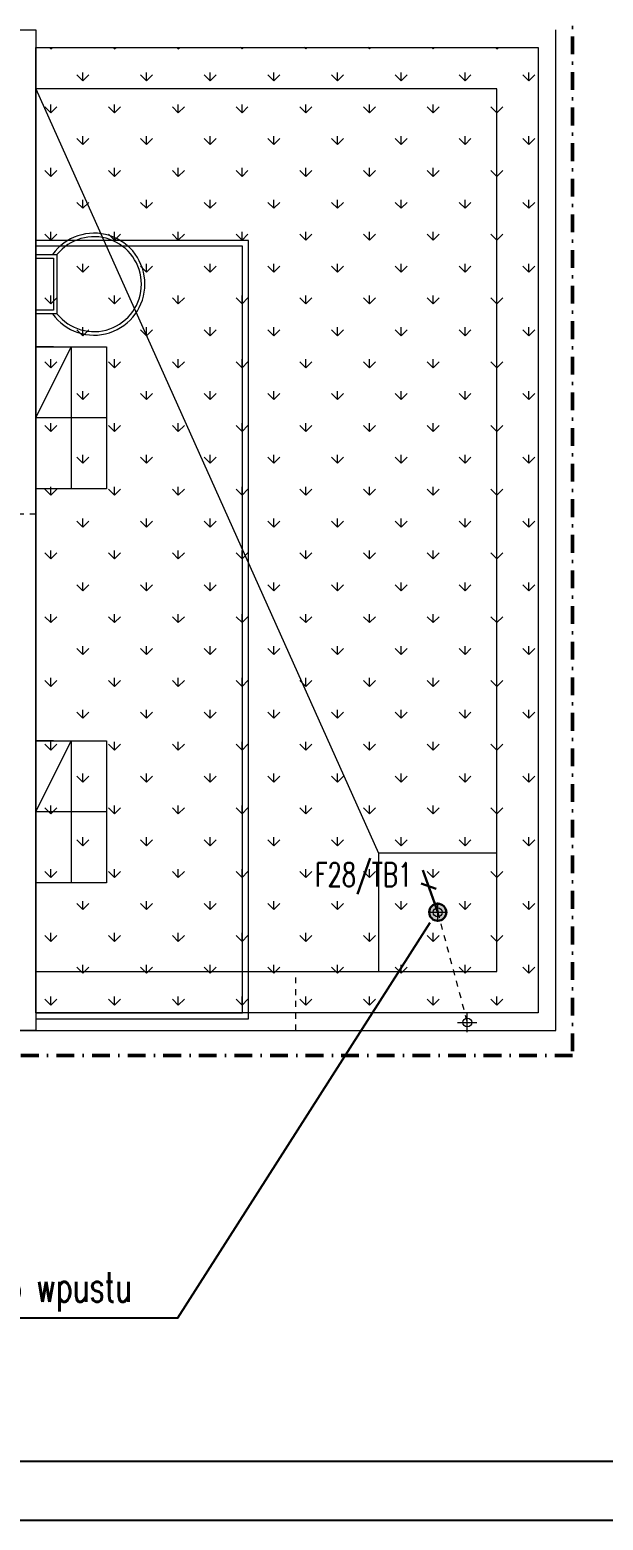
# Model space of a CAD drawing. Header units: millimetres. Extents: x 1780 to 154263, y -7240 to 17216.
# Drawn here: x 129950 to 130435, y 2437 to 3697 of the extents above; entities that cross this region are included whole.
import ezdxf

# ---------------------------------------------------------------- set-up
doc = ezdxf.new("R2010")
doc.units = ezdxf.units.MM
doc.linetypes.add('0.5_0.5', pattern=[1, 0.5, -0.5])
doc.linetypes.add('DASHDOT', pattern=[1, 0.5, -0.25, 0, -0.25])
for name, color, linetype, lineweight in [('2d_SX_instalacje - kanalizacja opadowa', 130, 'Continuous', 5), ('2d_SX_oznaczenia', 40, 'Continuous', 0), ('2d_SX_szraf', 251, 'Continuous', 0), ('2d_SX_widok', 10, 'Continuous', 9), ('IE PP', 1, 'Continuous', 25)]:
    doc.layers.add(name, color=color, linetype=linetype, lineweight=lineweight)
doc.layers.add('2d_SX_rewizja 18 września', color=210, linetype='Continuous')
doc.layers.add('60 instalacje elektryka', color=10, linetype='Continuous')
doc.styles.add('OPIS', font='simplex.shx', dxfattribs={"width": 0.7, "height": 4})

# ---------------------------------------------------------------- blocks, each defined once
blk = doc.blocks.new('bc dach')
at = {"layer": '2d_SX_instalacje - kanalizacja opadowa', "color": 8, "linetype": '0.5_0.5', "ltscale": 10}
for p, q in [((109368, 5225.3), (109323, 5225.3)), ((109708, 4888.8), (109733, 4795.6)), ((109588, 4788.8), (109588, 4833.8))]:
    blk.add_line(p, q, dxfattribs=at)
at = {"layer": '2d_SX_instalacje - kanalizacja opadowa', "color": 8}
for points in [[(109699.8, 4888.8), (109716.2, 4888.8)], [(109708, 4880.7), (109708, 4897)], [(109733, 4787.4), (109733, 4803.8)], [(109724.8, 4795.6), (109741.2, 4795.6)]]:
    blk.add_lwpolyline(points, dxfattribs=at)
for centre in [(109708, 4888.8), (109733, 4795.6)]:
    blk.add_circle(centre, 3.75, dxfattribs=at)
at = {"layer": '2d_SX_oznaczenia', "color": 8, "ltscale": 0.5}
for p, q in [((109368, 5306.8), (109398, 5366.8)), ((109428, 5306.8), (109368, 5306.8)), ((109368, 4973.8), (109398, 5033.8)), ((109428, 4973.8), (109368, 4973.8))]:
    blk.add_line(p, q, dxfattribs=at)
at = {"layer": '2d_SX_szraf', "color": 8, "linetype": 'Continuous'}
for p, q in [((109380.8, 5618.6), (109379.6, 5619.8)), ((109380.8, 5618.6), (109380.8, 5619.8)), ((109380.8, 5618.6), (109382.1, 5619.8)), ((109434.7, 5618.6), (109433.5, 5619.8)), ((109434.7, 5618.6), (109434.7, 5619.8)), ((109434.7, 5618.6), (109436, 5619.8)), ((109488.6, 5618.6), (109487.3, 5619.8)), ((109488.6, 5618.6), (109488.6, 5619.8)), ((109488.6, 5618.6), (109489.9, 5619.8)), ((109542.5, 5618.6), (109541.2, 5619.8)), ((109542.5, 5618.6), (109542.5, 5619.8)), ((109542.5, 5618.6), (109543.7, 5619.8)), ((109596.4, 5618.6), (109595.1, 5619.8)), ((109596.4, 5618.6), (109596.4, 5619.8)), ((109596.4, 5618.6), (109597.6, 5619.8)), ((109650.2, 5618.6), (109649, 5619.8)), ((109650.2, 5618.6), (109650.2, 5619.8)), ((109650.2, 5618.6), (109651.5, 5619.8)), ((109704.1, 5618.6), (109702.9, 5619.8)), ((109704.1, 5618.6), (109704.1, 5619.8)), ((109704.1, 5618.6), (109705.4, 5619.8)), ((109758, 5618.6), (109756.8, 5619.8)), ((109758, 5618.6), (109758, 5619.8)), ((109758, 5618.6), (109759.3, 5619.8)), ((109407.8, 5591.6), (109402.7, 5596.7)), ((109407.8, 5591.6), (109407.8, 5598.8)), ((109407.8, 5591.6), (109412.8, 5596.7)), ((109461.7, 5591.6), (109456.6, 5596.7)), ((109461.7, 5591.6), (109461.7, 5598.8)), ((109461.7, 5591.6), (109466.7, 5596.7)), ((109515.5, 5591.6), (109510.5, 5596.7)), ((109515.5, 5591.6), (109515.5, 5598.8)), ((109515.5, 5591.6), (109520.6, 5596.7)), ((109569.4, 5591.6), (109564.4, 5596.7)), ((109569.4, 5591.6), (109569.4, 5598.8)), ((109569.4, 5591.6), (109574.5, 5596.7)), ((109623.3, 5591.6), (109618.3, 5596.7)), ((109623.3, 5591.6), (109623.3, 5598.8)), ((109623.3, 5591.6), (109628.4, 5596.7)), ((109677.2, 5591.6), (109672.1, 5596.7)), ((109677.2, 5591.6), (109677.2, 5598.8)), ((109677.2, 5591.6), (109682.2, 5596.7)), ((109731.1, 5591.6), (109726, 5596.7)), ((109731.1, 5591.6), (109731.1, 5598.8)), ((109731.1, 5591.6), (109736.1, 5596.7)), ((109785, 5591.6), (109779.9, 5596.7)), ((109785, 5591.6), (109785, 5598.8)), ((109785, 5591.6), (109790, 5596.7)), ((109380.8, 5564.7), (109375.8, 5569.8)), ((109380.8, 5564.7), (109380.8, 5571.8)), ((109380.8, 5564.7), (109385.9, 5569.8)), ((109434.7, 5564.7), (109429.7, 5569.8)), ((109434.7, 5564.7), (109434.7, 5571.8)), ((109434.7, 5564.7), (109439.8, 5569.8)), ((109488.6, 5564.7), (109483.6, 5569.8)), ((109488.6, 5564.7), (109488.6, 5571.8)), ((109488.6, 5564.7), (109493.7, 5569.8)), ((109542.5, 5564.7), (109537.4, 5569.8)), ((109542.5, 5564.7), (109542.5, 5571.8)), ((109542.5, 5564.7), (109547.5, 5569.8)), ((109596.4, 5564.7), (109591.3, 5569.8)), ((109596.4, 5564.7), (109596.4, 5571.8)), ((109596.4, 5564.7), (109601.4, 5569.8)), ((109650.2, 5564.7), (109645.2, 5569.8)), ((109650.2, 5564.7), (109650.2, 5571.8)), ((109650.2, 5564.7), (109655.3, 5569.8)), ((109704.1, 5564.7), (109699.1, 5569.8)), ((109704.1, 5564.7), (109704.1, 5571.8)), ((109704.1, 5564.7), (109709.2, 5569.8)), ((109758, 5564.7), (109753, 5569.8)), ((109758, 5564.7), (109758, 5571.8)), ((109758, 5564.7), (109763.1, 5569.8)), ((109407.8, 5537.8), (109407.8, 5544.9)), ((109461.7, 5537.8), (109461.7, 5544.9)), ((109515.5, 5537.8), (109515.5, 5544.9)), ((109569.4, 5537.8), (109569.4, 5544.9)), ((109623.3, 5537.8), (109623.3, 5544.9)), ((109677.2, 5537.8), (109677.2, 5544.9)), ((109731.1, 5537.8), (109731.1, 5544.9)), ((109785, 5537.8), (109785, 5544.9)), ((109407.8, 5537.8), (109402.7, 5542.8)), ((109407.8, 5537.8), (109412.8, 5542.8)), ((109461.7, 5537.8), (109456.6, 5542.8)), ((109461.7, 5537.8), (109466.7, 5542.8)), ((109515.5, 5537.8), (109510.5, 5542.8)), ((109515.5, 5537.8), (109520.6, 5542.8)), ((109569.4, 5537.8), (109564.4, 5542.8)), ((109569.4, 5537.8), (109574.5, 5542.8)), ((109623.3, 5537.8), (109618.3, 5542.8)), ((109623.3, 5537.8), (109628.4, 5542.8)), ((109677.2, 5537.8), (109672.1, 5542.8)), ((109677.2, 5537.8), (109682.2, 5542.8)), ((109731.1, 5537.8), (109726, 5542.8)), ((109731.1, 5537.8), (109736.1, 5542.8)), ((109785, 5537.8), (109779.9, 5542.8)), ((109785, 5537.8), (109790, 5542.8)), ((109380.8, 5510.8), (109375.8, 5515.9)), ((109380.8, 5510.8), (109380.8, 5518)), ((109380.8, 5510.8), (109385.9, 5515.9)), ((109434.7, 5510.8), (109429.7, 5515.9)), ((109434.7, 5510.8), (109434.7, 5518)), ((109434.7, 5510.8), (109439.8, 5515.9)), ((109488.6, 5510.8), (109483.6, 5515.9)), ((109488.6, 5510.8), (109488.6, 5518)), ((109488.6, 5510.8), (109493.7, 5515.9)), ((109542.5, 5510.8), (109537.4, 5515.9)), ((109542.5, 5510.8), (109542.5, 5518)), ((109542.5, 5510.8), (109547.5, 5515.9)), ((109596.4, 5510.8), (109591.3, 5515.9)), ((109596.4, 5510.8), (109596.4, 5518)), ((109596.4, 5510.8), (109601.4, 5515.9)), ((109650.2, 5510.8), (109645.2, 5515.9)), ((109650.2, 5510.8), (109650.2, 5518)), ((109650.2, 5510.8), (109655.3, 5515.9)), ((109704.1, 5510.8), (109699.1, 5515.9)), ((109704.1, 5510.8), (109704.1, 5518)), ((109704.1, 5510.8), (109709.2, 5515.9)), ((109758, 5510.8), (109753, 5515.9)), ((109758, 5510.8), (109758, 5518)), ((109758, 5510.8), (109763.1, 5515.9)), ((109407.8, 5483.9), (109402.7, 5488.9)), ((109407.8, 5483.9), (109407.8, 5491)), ((109407.8, 5483.9), (109412.8, 5488.9)), ((109461.7, 5483.9), (109456.6, 5488.9)), ((109461.7, 5483.9), (109461.7, 5491)), ((109461.7, 5483.9), (109466.7, 5488.9)), ((109515.5, 5483.9), (109510.5, 5488.9)), ((109515.5, 5483.9), (109515.5, 5491)), ((109515.5, 5483.9), (109520.6, 5488.9)), ((109569.4, 5483.9), (109564.4, 5488.9)), ((109569.4, 5483.9), (109569.4, 5491)), ((109569.4, 5483.9), (109574.5, 5488.9)), ((109623.3, 5483.9), (109618.3, 5488.9)), ((109623.3, 5483.9), (109623.3, 5491)), ((109623.3, 5483.9), (109628.4, 5488.9)), ((109677.2, 5483.9), (109672.1, 5488.9)), ((109677.2, 5483.9), (109677.2, 5491)), ((109677.2, 5483.9), (109682.2, 5488.9)), ((109731.1, 5483.9), (109726, 5488.9)), ((109731.1, 5483.9), (109731.1, 5491)), ((109731.1, 5483.9), (109736.1, 5488.9)), ((109785, 5483.9), (109779.9, 5488.9)), ((109785, 5483.9), (109785, 5491)), ((109785, 5483.9), (109790, 5488.9)), ((109380.8, 5456.9), (109375.8, 5462)), ((109380.8, 5456.9), (109380.8, 5464.1)), ((109380.8, 5456.9), (109385.9, 5462)), ((109434.7, 5456.9), (109429.7, 5462)), ((109434.7, 5456.9), (109434.7, 5464.1)), ((109434.7, 5456.9), (109439.8, 5462)), ((109488.6, 5456.9), (109483.6, 5462)), ((109488.6, 5456.9), (109488.6, 5464.1)), ((109488.6, 5456.9), (109493.7, 5462)), ((109542.5, 5456.9), (109537.4, 5462)), ((109542.5, 5456.9), (109542.5, 5464.1)), ((109542.5, 5456.9), (109547.5, 5462)), ((109596.4, 5456.9), (109591.3, 5462)), ((109596.4, 5456.9), (109596.4, 5464.1)), ((109596.4, 5456.9), (109601.4, 5462)), ((109650.2, 5456.9), (109645.2, 5462)), ((109650.2, 5456.9), (109650.2, 5464.1)), ((109650.2, 5456.9), (109655.3, 5462)), ((109704.1, 5456.9), (109699.1, 5462)), ((109704.1, 5456.9), (109704.1, 5464.1)), ((109704.1, 5456.9), (109709.2, 5462)), ((109758, 5456.9), (109753, 5462)), ((109758, 5456.9), (109758, 5464.1)), ((109758, 5456.9), (109763.1, 5462)), ((109407.8, 5430), (109402.7, 5435.1)), ((109407.8, 5430), (109407.8, 5437.1)), ((109407.8, 5430), (109412.8, 5435.1)), ((109461.7, 5430), (109456.6, 5435.1)), ((109461.7, 5430), (109461.7, 5437.1)), ((109461.7, 5430), (109466.7, 5435.1)), ((109515.5, 5430), (109510.5, 5435.1)), ((109515.5, 5430), (109515.5, 5437.1)), ((109515.5, 5430), (109520.6, 5435.1)), ((109569.4, 5430), (109564.4, 5435.1)), ((109569.4, 5430), (109569.4, 5437.1)), ((109569.4, 5430), (109574.5, 5435.1)), ((109623.3, 5430), (109618.3, 5435.1)), ((109623.3, 5430), (109623.3, 5437.1)), ((109623.3, 5430), (109628.4, 5435.1)), ((109677.2, 5430), (109672.1, 5435.1)), ((109677.2, 5430), (109677.2, 5437.1)), ((109677.2, 5430), (109682.2, 5435.1)), ((109731.1, 5430), (109726, 5435.1)), ((109731.1, 5430), (109731.1, 5437.1)), ((109731.1, 5430), (109736.1, 5435.1)), ((109785, 5430), (109779.9, 5435.1)), ((109785, 5430), (109785, 5437.1)), ((109785, 5430), (109790, 5435.1)), ((109380.8, 5403.1), (109375.8, 5408.1)), ((109380.8, 5403.1), (109380.8, 5410.2)), ((109380.8, 5403.1), (109385.9, 5408.1)), ((109434.7, 5403.1), (109429.7, 5408.1)), ((109434.7, 5403.1), (109434.7, 5410.2)), ((109434.7, 5403.1), (109439.8, 5408.1)), ((109488.6, 5403.1), (109483.6, 5408.1)), ((109488.6, 5403.1), (109488.6, 5410.2)), ((109488.6, 5403.1), (109493.7, 5408.1)), ((109542.5, 5403.1), (109537.4, 5408.1)), ((109542.5, 5403.1), (109542.5, 5410.2)), ((109542.5, 5403.1), (109547.5, 5408.1)), ((109596.4, 5403.1), (109591.3, 5408.1)), ((109596.4, 5403.1), (109596.4, 5410.2)), ((109596.4, 5403.1), (109601.4, 5408.1)), ((109650.2, 5403.1), (109645.2, 5408.1)), ((109650.2, 5403.1), (109650.2, 5410.2)), ((109650.2, 5403.1), (109655.3, 5408.1)), ((109704.1, 5403.1), (109699.1, 5408.1)), ((109704.1, 5403.1), (109704.1, 5410.2)), ((109704.1, 5403.1), (109709.2, 5408.1)), ((109758, 5403.1), (109753, 5408.1)), ((109758, 5403.1), (109758, 5410.2)), ((109758, 5403.1), (109763.1, 5408.1)), ((109407.8, 5376.1), (109402.7, 5381.2)), ((109407.8, 5376.1), (109407.8, 5383.3)), ((109407.8, 5376.1), (109412.8, 5381.2)), ((109461.7, 5376.1), (109456.6, 5381.2)), ((109461.7, 5376.1), (109461.7, 5383.3)), ((109461.7, 5376.1), (109466.7, 5381.2)), ((109515.5, 5376.1), (109510.5, 5381.2)), ((109515.5, 5376.1), (109515.5, 5383.3)), ((109515.5, 5376.1), (109520.6, 5381.2)), ((109569.4, 5376.1), (109564.4, 5381.2)), ((109569.4, 5376.1), (109569.4, 5383.3)), ((109569.4, 5376.1), (109574.5, 5381.2)), ((109623.3, 5376.1), (109618.3, 5381.2)), ((109623.3, 5376.1), (109623.3, 5383.3)), ((109623.3, 5376.1), (109628.4, 5381.2)), ((109677.2, 5376.1), (109672.1, 5381.2)), ((109677.2, 5376.1), (109677.2, 5383.3)), ((109677.2, 5376.1), (109682.2, 5381.2)), ((109731.1, 5376.1), (109726, 5381.2)), ((109731.1, 5376.1), (109731.1, 5383.3)), ((109731.1, 5376.1), (109736.1, 5381.2)), ((109785, 5376.1), (109779.9, 5381.2)), ((109785, 5376.1), (109785, 5383.3)), ((109785, 5376.1), (109790, 5381.2)), ((109380.8, 5349.2), (109380.8, 5356.3)), ((109434.7, 5349.2), (109434.7, 5356.3)), ((109488.6, 5349.2), (109488.6, 5356.3)), ((109542.5, 5349.2), (109542.5, 5356.3)), ((109596.4, 5349.2), (109596.4, 5356.3)), ((109650.2, 5349.2), (109650.2, 5356.3)), ((109704.1, 5349.2), (109704.1, 5356.3)), ((109758, 5349.2), (109758, 5356.3)), ((109380.8, 5349.2), (109375.8, 5354.2)), ((109380.8, 5349.2), (109385.9, 5354.2)), ((109434.7, 5349.2), (109429.7, 5354.2)), ((109434.7, 5349.2), (109439.8, 5354.2)), ((109488.6, 5349.2), (109483.6, 5354.2)), ((109488.6, 5349.2), (109493.7, 5354.2)), ((109542.5, 5349.2), (109537.4, 5354.2)), ((109542.5, 5349.2), (109547.5, 5354.2)), ((109596.4, 5349.2), (109591.3, 5354.2)), ((109596.4, 5349.2), (109601.4, 5354.2)), ((109650.2, 5349.2), (109645.2, 5354.2)), ((109650.2, 5349.2), (109655.3, 5354.2)), ((109704.1, 5349.2), (109699.1, 5354.2)), ((109704.1, 5349.2), (109709.2, 5354.2)), ((109758, 5349.2), (109753, 5354.2)), ((109758, 5349.2), (109763.1, 5354.2)), ((109407.8, 5322.2), (109402.7, 5327.3)), ((109407.8, 5322.2), (109407.8, 5329.4)), ((109407.8, 5322.2), (109412.8, 5327.3)), ((109461.7, 5322.2), (109456.6, 5327.3)), ((109461.7, 5322.2), (109461.7, 5329.4)), ((109461.7, 5322.2), (109466.7, 5327.3)), ((109515.5, 5322.2), (109510.5, 5327.3)), ((109515.5, 5322.2), (109515.5, 5329.4)), ((109515.5, 5322.2), (109520.6, 5327.3)), ((109569.4, 5322.2), (109564.4, 5327.3)), ((109569.4, 5322.2), (109569.4, 5329.4)), ((109569.4, 5322.2), (109574.5, 5327.3)), ((109623.3, 5322.2), (109618.3, 5327.3)), ((109623.3, 5322.2), (109623.3, 5329.4)), ((109623.3, 5322.2), (109628.4, 5327.3)), ((109677.2, 5322.2), (109672.1, 5327.3)), ((109677.2, 5322.2), (109677.2, 5329.4)), ((109677.2, 5322.2), (109682.2, 5327.3)), ((109731.1, 5322.2), (109726, 5327.3)), ((109731.1, 5322.2), (109731.1, 5329.4)), ((109731.1, 5322.2), (109736.1, 5327.3)), ((109785, 5322.2), (109779.9, 5327.3)), ((109785, 5322.2), (109785, 5329.4)), ((109785, 5322.2), (109790, 5327.3)), ((109380.8, 5295.3), (109375.8, 5300.3)), ((109380.8, 5295.3), (109380.8, 5302.4)), ((109380.8, 5295.3), (109385.9, 5300.3)), ((109434.7, 5295.3), (109429.7, 5300.3)), ((109434.7, 5295.3), (109434.7, 5302.4)), ((109434.7, 5295.3), (109439.8, 5300.3)), ((109488.6, 5295.3), (109483.6, 5300.3)), ((109488.6, 5295.3), (109488.6, 5302.4)), ((109488.6, 5295.3), (109493.7, 5300.3)), ((109542.5, 5295.3), (109537.4, 5300.3)), ((109542.5, 5295.3), (109542.5, 5302.4)), ((109542.5, 5295.3), (109547.5, 5300.3)), ((109596.4, 5295.3), (109591.3, 5300.3)), ((109596.4, 5295.3), (109596.4, 5302.4)), ((109596.4, 5295.3), (109601.4, 5300.3)), ((109650.2, 5295.3), (109645.2, 5300.3)), ((109650.2, 5295.3), (109650.2, 5302.4)), ((109650.2, 5295.3), (109655.3, 5300.3)), ((109704.1, 5295.3), (109699.1, 5300.3)), ((109704.1, 5295.3), (109704.1, 5302.4)), ((109704.1, 5295.3), (109709.2, 5300.3)), ((109758, 5295.3), (109753, 5300.3)), ((109758, 5295.3), (109758, 5302.4)), ((109758, 5295.3), (109763.1, 5300.3)), ((109407.8, 5268.4), (109402.7, 5273.4)), ((109407.8, 5268.4), (109407.8, 5275.5)), ((109407.8, 5268.4), (109412.8, 5273.4)), ((109461.7, 5268.4), (109456.6, 5273.4)), ((109461.7, 5268.4), (109461.7, 5275.5)), ((109461.7, 5268.4), (109466.7, 5273.4)), ((109515.5, 5268.4), (109510.5, 5273.4)), ((109515.5, 5268.4), (109515.5, 5275.5)), ((109515.5, 5268.4), (109520.6, 5273.4)), ((109569.4, 5268.4), (109564.4, 5273.4)), ((109569.4, 5268.4), (109569.4, 5275.5)), ((109569.4, 5268.4), (109574.5, 5273.4)), ((109623.3, 5268.4), (109618.3, 5273.4)), ((109623.3, 5268.4), (109623.3, 5275.5)), ((109623.3, 5268.4), (109628.4, 5273.4)), ((109677.2, 5268.4), (109672.1, 5273.4)), ((109677.2, 5268.4), (109677.2, 5275.5)), ((109677.2, 5268.4), (109682.2, 5273.4)), ((109731.1, 5268.4), (109726, 5273.4)), ((109731.1, 5268.4), (109731.1, 5275.5)), ((109731.1, 5268.4), (109736.1, 5273.4)), ((109785, 5268.4), (109779.9, 5273.4)), ((109785, 5268.4), (109785, 5275.5)), ((109785, 5268.4), (109790, 5273.4)), ((109380.8, 5241.4), (109375.8, 5246.5)), ((109380.8, 5241.4), (109380.8, 5248.6)), ((109380.8, 5241.4), (109385.9, 5246.5)), ((109434.7, 5241.4), (109429.7, 5246.5)), ((109434.7, 5241.4), (109434.7, 5248.6)), ((109434.7, 5241.4), (109439.8, 5246.5)), ((109488.6, 5241.4), (109483.6, 5246.5)), ((109488.6, 5241.4), (109488.6, 5248.6)), ((109488.6, 5241.4), (109493.7, 5246.5)), ((109542.5, 5241.4), (109537.4, 5246.5)), ((109542.5, 5241.4), (109542.5, 5248.6)), ((109542.5, 5241.4), (109547.5, 5246.5)), ((109596.4, 5241.4), (109591.3, 5246.5)), ((109596.4, 5241.4), (109596.4, 5248.6)), ((109596.4, 5241.4), (109601.4, 5246.5)), ((109650.2, 5241.4), (109645.2, 5246.5)), ((109650.2, 5241.4), (109650.2, 5248.6)), ((109650.2, 5241.4), (109655.3, 5246.5)), ((109704.1, 5241.4), (109699.1, 5246.5)), ((109704.1, 5241.4), (109704.1, 5248.6)), ((109704.1, 5241.4), (109709.2, 5246.5)), ((109758, 5241.4), (109753, 5246.5)), ((109758, 5241.4), (109758, 5248.6)), ((109758, 5241.4), (109763.1, 5246.5)), ((109407.8, 5214.5), (109402.7, 5219.5)), ((109407.8, 5214.5), (109407.8, 5221.6)), ((109407.8, 5214.5), (109412.8, 5219.5)), ((109461.7, 5214.5), (109456.6, 5219.5)), ((109461.7, 5214.5), (109461.7, 5221.6)), ((109461.7, 5214.5), (109466.7, 5219.5)), ((109515.5, 5214.5), (109510.5, 5219.5)), ((109515.5, 5214.5), (109515.5, 5221.6)), ((109515.5, 5214.5), (109520.6, 5219.5)), ((109569.4, 5214.5), (109564.4, 5219.5)), ((109569.4, 5214.5), (109569.4, 5221.6)), ((109569.4, 5214.5), (109574.5, 5219.5)), ((109623.3, 5214.5), (109618.3, 5219.5)), ((109623.3, 5214.5), (109623.3, 5221.6)), ((109623.3, 5214.5), (109628.4, 5219.5)), ((109677.2, 5214.5), (109672.1, 5219.5)), ((109677.2, 5214.5), (109677.2, 5221.6)), ((109677.2, 5214.5), (109682.2, 5219.5)), ((109731.1, 5214.5), (109726, 5219.5)), ((109731.1, 5214.5), (109731.1, 5221.6)), ((109731.1, 5214.5), (109736.1, 5219.5)), ((109785, 5214.5), (109779.9, 5219.5)), ((109785, 5214.5), (109785, 5221.6)), ((109785, 5214.5), (109790, 5219.5)), ((109380.8, 5187.5), (109375.8, 5192.6)), ((109380.8, 5187.5), (109380.8, 5194.7)), ((109380.8, 5187.5), (109385.9, 5192.6)), ((109434.7, 5187.5), (109429.7, 5192.6)), ((109434.7, 5187.5), (109434.7, 5194.7)), ((109434.7, 5187.5), (109439.8, 5192.6)), ((109488.6, 5187.5), (109483.6, 5192.6)), ((109488.6, 5187.5), (109488.6, 5194.7)), ((109488.6, 5187.5), (109493.7, 5192.6)), ((109542.5, 5187.5), (109537.4, 5192.6)), ((109542.5, 5187.5), (109542.5, 5194.7)), ((109542.5, 5187.5), (109547.5, 5192.6)), ((109596.4, 5187.5), (109591.3, 5192.6)), ((109596.4, 5187.5), (109596.4, 5194.7)), ((109596.4, 5187.5), (109601.4, 5192.6)), ((109650.2, 5187.5), (109645.2, 5192.6)), ((109650.2, 5187.5), (109650.2, 5194.7)), ((109650.2, 5187.5), (109655.3, 5192.6)), ((109704.1, 5187.5), (109699.1, 5192.6)), ((109704.1, 5187.5), (109704.1, 5194.7)), ((109704.1, 5187.5), (109709.2, 5192.6)), ((109758, 5187.5), (109753, 5192.6)), ((109758, 5187.5), (109758, 5194.7)), ((109758, 5187.5), (109763.1, 5192.6)), ((109407.8, 5160.6), (109407.8, 5167.7)), ((109461.7, 5160.6), (109461.7, 5167.7)), ((109515.5, 5160.6), (109515.5, 5167.7)), ((109569.4, 5160.6), (109569.4, 5167.7)), ((109623.3, 5160.6), (109623.3, 5167.7)), ((109677.2, 5160.6), (109677.2, 5167.7)), ((109731.1, 5160.6), (109731.1, 5167.7)), ((109785, 5160.6), (109785, 5167.7)), ((109407.8, 5160.6), (109402.7, 5165.6)), ((109407.8, 5160.6), (109412.8, 5165.6)), ((109461.7, 5160.6), (109456.6, 5165.6)), ((109461.7, 5160.6), (109466.7, 5165.6)), ((109515.5, 5160.6), (109510.5, 5165.6)), ((109515.5, 5160.6), (109520.6, 5165.6)), ((109569.4, 5160.6), (109564.4, 5165.6)), ((109569.4, 5160.6), (109574.5, 5165.6)), ((109623.3, 5160.6), (109618.3, 5165.6)), ((109623.3, 5160.6), (109628.4, 5165.6)), ((109677.2, 5160.6), (109672.1, 5165.6)), ((109677.2, 5160.6), (109682.2, 5165.6)), ((109731.1, 5160.6), (109726, 5165.6)), ((109731.1, 5160.6), (109736.1, 5165.6)), ((109785, 5160.6), (109779.9, 5165.6)), ((109785, 5160.6), (109790, 5165.6)), ((109380.8, 5133.7), (109380.8, 5140.8)), ((109434.7, 5133.7), (109434.7, 5140.8)), ((109488.6, 5133.7), (109488.6, 5140.8)), ((109542.5, 5133.7), (109542.5, 5140.8)), ((109596.4, 5133.7), (109596.4, 5140.8)), ((109650.2, 5133.7), (109650.2, 5140.8)), ((109704.1, 5133.7), (109704.1, 5140.8)), ((109758, 5133.7), (109758, 5140.8)), ((109380.8, 5133.7), (109375.8, 5138.7)), ((109380.8, 5133.7), (109385.9, 5138.7)), ((109434.7, 5133.7), (109429.7, 5138.7)), ((109434.7, 5133.7), (109439.8, 5138.7)), ((109488.6, 5133.7), (109483.6, 5138.7)), ((109488.6, 5133.7), (109493.7, 5138.7)), ((109542.5, 5133.7), (109537.4, 5138.7)), ((109542.5, 5133.7), (109547.5, 5138.7)), ((109596.4, 5133.7), (109591.3, 5138.7)), ((109596.4, 5133.7), (109601.4, 5138.7)), ((109650.2, 5133.7), (109645.2, 5138.7)), ((109650.2, 5133.7), (109655.3, 5138.7)), ((109704.1, 5133.7), (109699.1, 5138.7)), ((109704.1, 5133.7), (109709.2, 5138.7)), ((109758, 5133.7), (109753, 5138.7)), ((109758, 5133.7), (109763.1, 5138.7)), ((109407.8, 5106.7), (109402.7, 5111.8)), ((109407.8, 5106.7), (109407.8, 5113.9)), ((109407.8, 5106.7), (109412.8, 5111.8)), ((109461.7, 5106.7), (109456.6, 5111.8)), ((109461.7, 5106.7), (109461.7, 5113.9)), ((109461.7, 5106.7), (109466.7, 5111.8)), ((109515.5, 5106.7), (109510.5, 5111.8)), ((109515.5, 5106.7), (109515.5, 5113.9)), ((109515.5, 5106.7), (109520.6, 5111.8)), ((109569.4, 5106.7), (109564.4, 5111.8)), ((109569.4, 5106.7), (109569.4, 5113.9)), ((109569.4, 5106.7), (109574.5, 5111.8)), ((109623.3, 5106.7), (109618.3, 5111.8)), ((109623.3, 5106.7), (109623.3, 5113.9)), ((109623.3, 5106.7), (109628.4, 5111.8)), ((109677.2, 5106.7), (109672.1, 5111.8)), ((109677.2, 5106.7), (109677.2, 5113.9)), ((109677.2, 5106.7), (109682.2, 5111.8)), ((109731.1, 5106.7), (109726, 5111.8)), ((109731.1, 5106.7), (109731.1, 5113.9)), ((109731.1, 5106.7), (109736.1, 5111.8)), ((109785, 5106.7), (109779.9, 5111.8)), ((109785, 5106.7), (109785, 5113.9)), ((109785, 5106.7), (109790, 5111.8)), ((109380.8, 5079.8), (109375.8, 5084.8)), ((109380.8, 5079.8), (109380.8, 5086.9)), ((109380.8, 5079.8), (109385.9, 5084.8)), ((109434.7, 5079.8), (109429.7, 5084.8)), ((109434.7, 5079.8), (109434.7, 5086.9)), ((109434.7, 5079.8), (109439.8, 5084.8)), ((109488.6, 5079.8), (109483.6, 5084.8)), ((109488.6, 5079.8), (109488.6, 5086.9)), ((109488.6, 5079.8), (109493.7, 5084.8)), ((109542.5, 5079.8), (109537.4, 5084.8)), ((109542.5, 5079.8), (109542.5, 5086.9)), ((109542.5, 5079.8), (109547.5, 5084.8)), ((109596.4, 5079.8), (109591.3, 5084.8)), ((109596.4, 5079.8), (109596.4, 5086.9)), ((109596.4, 5079.8), (109601.4, 5084.8)), ((109650.2, 5079.8), (109645.2, 5084.8)), ((109650.2, 5079.8), (109650.2, 5086.9)), ((109650.2, 5079.8), (109655.3, 5084.8)), ((109704.1, 5079.8), (109699.1, 5084.8)), ((109704.1, 5079.8), (109704.1, 5086.9)), ((109704.1, 5079.8), (109709.2, 5084.8)), ((109758, 5079.8), (109753, 5084.8)), ((109758, 5079.8), (109758, 5086.9)), ((109758, 5079.8), (109763.1, 5084.8)), ((109407.8, 5052.8), (109402.7, 5057.9)), ((109407.8, 5052.8), (109407.8, 5060)), ((109407.8, 5052.8), (109412.8, 5057.9)), ((109461.7, 5052.8), (109456.6, 5057.9)), ((109461.7, 5052.8), (109461.7, 5060)), ((109461.7, 5052.8), (109466.7, 5057.9)), ((109515.5, 5052.8), (109510.5, 5057.9)), ((109515.5, 5052.8), (109515.5, 5060)), ((109515.5, 5052.8), (109520.6, 5057.9)), ((109569.4, 5052.8), (109564.4, 5057.9)), ((109569.4, 5052.8), (109569.4, 5060)), ((109569.4, 5052.8), (109574.5, 5057.9)), ((109623.3, 5052.8), (109618.3, 5057.9)), ((109623.3, 5052.8), (109623.3, 5060)), ((109623.3, 5052.8), (109628.4, 5057.9)), ((109677.2, 5052.8), (109672.1, 5057.9)), ((109677.2, 5052.8), (109677.2, 5060)), ((109677.2, 5052.8), (109682.2, 5057.9)), ((109731.1, 5052.8), (109726, 5057.9)), ((109731.1, 5052.8), (109731.1, 5060)), ((109731.1, 5052.8), (109736.1, 5057.9)), ((109785, 5052.8), (109779.9, 5057.9)), ((109785, 5052.8), (109785, 5060)), ((109785, 5052.8), (109790, 5057.9)), ((109380.8, 5025.9), (109375.8, 5030.9)), ((109380.8, 5025.9), (109380.8, 5033)), ((109380.8, 5025.9), (109385.9, 5030.9)), ((109434.7, 5025.9), (109429.7, 5030.9)), ((109434.7, 5025.9), (109434.7, 5033)), ((109434.7, 5025.9), (109439.8, 5030.9)), ((109488.6, 5025.9), (109483.6, 5030.9)), ((109488.6, 5025.9), (109488.6, 5033)), ((109488.6, 5025.9), (109493.7, 5030.9)), ((109542.5, 5025.9), (109537.4, 5030.9)), ((109542.5, 5025.9), (109542.5, 5033)), ((109542.5, 5025.9), (109547.5, 5030.9)), ((109596.4, 5025.9), (109591.3, 5030.9)), ((109596.4, 5025.9), (109596.4, 5033)), ((109596.4, 5025.9), (109601.4, 5030.9)), ((109650.2, 5025.9), (109645.2, 5030.9)), ((109650.2, 5025.9), (109650.2, 5033)), ((109650.2, 5025.9), (109655.3, 5030.9)), ((109704.1, 5025.9), (109699.1, 5030.9)), ((109704.1, 5025.9), (109704.1, 5033)), ((109704.1, 5025.9), (109709.2, 5030.9)), ((109758, 5025.9), (109753, 5030.9)), ((109758, 5025.9), (109758, 5033)), ((109758, 5025.9), (109763.1, 5030.9)), ((109407.8, 4998.9), (109402.7, 5004)), ((109407.8, 4998.9), (109407.8, 5006.1)), ((109407.8, 4998.9), (109412.8, 5004)), ((109461.7, 4998.9), (109456.6, 5004)), ((109461.7, 4998.9), (109461.7, 5006.1)), ((109461.7, 4998.9), (109466.7, 5004)), ((109515.5, 4998.9), (109510.5, 5004)), ((109515.5, 4998.9), (109515.5, 5006.1)), ((109515.5, 4998.9), (109520.6, 5004)), ((109569.4, 4998.9), (109564.4, 5004)), ((109569.4, 4998.9), (109569.4, 5006.1)), ((109569.4, 4998.9), (109574.5, 5004)), ((109623.3, 4998.9), (109618.3, 5004)), ((109623.3, 4998.9), (109623.3, 5006.1)), ((109623.3, 4998.9), (109628.4, 5004)), ((109677.2, 4998.9), (109672.1, 5004)), ((109677.2, 4998.9), (109677.2, 5006.1)), ((109677.2, 4998.9), (109682.2, 5004)), ((109731.1, 4998.9), (109726, 5004)), ((109731.1, 4998.9), (109731.1, 5006.1)), ((109731.1, 4998.9), (109736.1, 5004)), ((109785, 4998.9), (109779.9, 5004)), ((109785, 4998.9), (109785, 5006.1)), ((109785, 4998.9), (109790, 5004)), ((109380.8, 4972), (109375.8, 4977.1)), ((109380.8, 4972), (109380.8, 4979.2)), ((109380.8, 4972), (109385.9, 4977.1)), ((109434.7, 4972), (109429.7, 4977.1)), ((109434.7, 4972), (109434.7, 4979.2)), ((109434.7, 4972), (109439.8, 4977.1)), ((109488.6, 4972), (109483.6, 4977.1)), ((109488.6, 4972), (109488.6, 4979.2)), ((109488.6, 4972), (109493.7, 4977.1)), ((109542.5, 4972), (109537.4, 4977.1)), ((109542.5, 4972), (109542.5, 4979.2)), ((109542.5, 4972), (109547.5, 4977.1)), ((109596.4, 4972), (109591.3, 4977.1)), ((109596.4, 4972), (109596.4, 4979.2)), ((109596.4, 4972), (109601.4, 4977.1)), ((109650.2, 4972), (109645.2, 4977.1)), ((109650.2, 4972), (109650.2, 4979.2)), ((109650.2, 4972), (109655.3, 4977.1)), ((109704.1, 4972), (109699.1, 4977.1)), ((109704.1, 4972), (109704.1, 4979.2)), ((109704.1, 4972), (109709.2, 4977.1)), ((109758, 4972), (109753, 4977.1)), ((109758, 4972), (109758, 4979.2)), ((109758, 4972), (109763.1, 4977.1)), ((109407.8, 4945.1), (109407.8, 4952.2)), ((109461.7, 4945.1), (109461.7, 4952.2)), ((109515.5, 4945.1), (109515.5, 4952.2)), ((109569.4, 4945.1), (109569.4, 4952.2)), ((109623.3, 4945.1), (109623.3, 4952.2)), ((109677.2, 4945.1), (109677.2, 4952.2)), ((109731.1, 4945.1), (109731.1, 4952.2)), ((109785, 4945.1), (109785, 4952.2)), ((109407.8, 4945.1), (109402.7, 4950.1)), ((109407.8, 4945.1), (109412.8, 4950.1)), ((109461.7, 4945.1), (109456.6, 4950.1)), ((109461.7, 4945.1), (109466.7, 4950.1)), ((109515.5, 4945.1), (109510.5, 4950.1)), ((109515.5, 4945.1), (109520.6, 4950.1)), ((109569.4, 4945.1), (109564.4, 4950.1)), ((109569.4, 4945.1), (109574.5, 4950.1)), ((109623.3, 4945.1), (109618.3, 4950.1)), ((109623.3, 4945.1), (109628.4, 4950.1)), ((109677.2, 4945.1), (109672.1, 4950.1)), ((109677.2, 4945.1), (109682.2, 4950.1)), ((109731.1, 4945.1), (109726, 4950.1)), ((109731.1, 4945.1), (109736.1, 4950.1)), ((109785, 4945.1), (109779.9, 4950.1)), ((109785, 4945.1), (109790, 4950.1)), ((109380.8, 4918.1), (109375.8, 4923.2)), ((109380.8, 4918.1), (109380.8, 4925.3)), ((109380.8, 4918.1), (109385.9, 4923.2)), ((109434.7, 4918.1), (109429.7, 4923.2)), ((109434.7, 4918.1), (109434.7, 4925.3)), ((109434.7, 4918.1), (109439.8, 4923.2)), ((109488.6, 4918.1), (109483.6, 4923.2)), ((109488.6, 4918.1), (109488.6, 4925.3)), ((109488.6, 4918.1), (109493.7, 4923.2)), ((109542.5, 4918.1), (109537.4, 4923.2)), ((109542.5, 4918.1), (109542.5, 4925.3)), ((109542.5, 4918.1), (109547.5, 4923.2)), ((109596.4, 4918.1), (109591.3, 4923.2)), ((109596.4, 4918.1), (109596.4, 4925.3)), ((109596.4, 4918.1), (109601.4, 4923.2)), ((109650.2, 4918.1), (109645.2, 4923.2)), ((109650.2, 4918.1), (109650.2, 4925.3)), ((109650.2, 4918.1), (109655.3, 4923.2)), ((109704.1, 4918.1), (109699.1, 4923.2)), ((109704.1, 4918.1), (109704.1, 4925.3)), ((109704.1, 4918.1), (109709.2, 4923.2)), ((109758, 4918.1), (109753, 4923.2)), ((109758, 4918.1), (109758, 4925.3)), ((109758, 4918.1), (109763.1, 4923.2)), ((109407.8, 4891.2), (109402.7, 4896.2)), ((109407.8, 4891.2), (109407.8, 4898.3)), ((109407.8, 4891.2), (109412.8, 4896.2)), ((109461.7, 4891.2), (109456.6, 4896.2)), ((109461.7, 4891.2), (109461.7, 4898.3)), ((109461.7, 4891.2), (109466.7, 4896.2)), ((109515.5, 4891.2), (109510.5, 4896.2)), ((109515.5, 4891.2), (109515.5, 4898.3)), ((109515.5, 4891.2), (109520.6, 4896.2)), ((109569.4, 4891.2), (109564.4, 4896.2)), ((109569.4, 4891.2), (109569.4, 4898.3)), ((109569.4, 4891.2), (109574.5, 4896.2)), ((109623.3, 4891.2), (109618.3, 4896.2)), ((109623.3, 4891.2), (109623.3, 4898.3)), ((109623.3, 4891.2), (109628.4, 4896.2)), ((109677.2, 4891.2), (109672.1, 4896.2)), ((109677.2, 4891.2), (109677.2, 4898.3)), ((109677.2, 4891.2), (109682.2, 4896.2)), ((109731.1, 4891.2), (109726, 4896.2)), ((109731.1, 4891.2), (109731.1, 4898.3)), ((109731.1, 4891.2), (109736.1, 4896.2)), ((109785, 4891.2), (109779.9, 4896.2)), ((109785, 4891.2), (109785, 4898.3)), ((109785, 4891.2), (109790, 4896.2)), ((109380.8, 4864.2), (109375.8, 4869.3)), ((109380.8, 4864.2), (109380.8, 4871.4)), ((109380.8, 4864.2), (109385.9, 4869.3)), ((109434.7, 4864.2), (109429.7, 4869.3)), ((109434.7, 4864.2), (109434.7, 4871.4)), ((109434.7, 4864.2), (109439.8, 4869.3)), ((109488.6, 4864.2), (109483.6, 4869.3)), ((109488.6, 4864.2), (109488.6, 4871.4)), ((109488.6, 4864.2), (109493.7, 4869.3)), ((109542.5, 4864.2), (109537.4, 4869.3)), ((109542.5, 4864.2), (109542.5, 4871.4)), ((109542.5, 4864.2), (109547.5, 4869.3)), ((109596.4, 4864.2), (109591.3, 4869.3)), ((109596.4, 4864.2), (109596.4, 4871.4)), ((109596.4, 4864.2), (109601.4, 4869.3)), ((109650.2, 4864.2), (109645.2, 4869.3)), ((109650.2, 4864.2), (109650.2, 4871.4)), ((109650.2, 4864.2), (109655.3, 4869.3)), ((109704.1, 4864.2), (109699.1, 4869.3)), ((109704.1, 4864.2), (109704.1, 4871.4)), ((109704.1, 4864.2), (109709.2, 4869.3)), ((109758, 4864.2), (109753, 4869.3)), ((109758, 4864.2), (109758, 4871.4)), ((109758, 4864.2), (109763.1, 4869.3)), ((109407.8, 4837.3), (109402.7, 4842.4)), ((109407.8, 4837.3), (109407.8, 4844.4)), ((109407.8, 4837.3), (109412.8, 4842.4)), ((109461.7, 4837.3), (109456.6, 4842.4)), ((109461.7, 4837.3), (109461.7, 4844.4)), ((109461.7, 4837.3), (109466.7, 4842.4)), ((109515.5, 4837.3), (109510.5, 4842.4)), ((109515.5, 4837.3), (109515.5, 4844.4)), ((109515.5, 4837.3), (109520.6, 4842.4)), ((109569.4, 4837.3), (109564.4, 4842.4)), ((109569.4, 4837.3), (109569.4, 4844.4)), ((109569.4, 4837.3), (109574.5, 4842.4)), ((109623.3, 4837.3), (109618.3, 4842.4)), ((109623.3, 4837.3), (109623.3, 4844.4)), ((109623.3, 4837.3), (109628.4, 4842.4)), ((109677.2, 4837.3), (109672.1, 4842.4)), ((109677.2, 4837.3), (109677.2, 4844.4)), ((109677.2, 4837.3), (109682.2, 4842.4)), ((109731.1, 4837.3), (109726, 4842.4)), ((109731.1, 4837.3), (109731.1, 4844.4)), ((109731.1, 4837.3), (109736.1, 4842.4)), ((109785, 4837.3), (109779.9, 4842.4)), ((109785, 4837.3), (109785, 4844.4)), ((109785, 4837.3), (109790, 4842.4)), ((109380.8, 4810.4), (109375.8, 4815.4)), ((109380.8, 4810.4), (109380.8, 4817.5)), ((109380.8, 4810.4), (109385.9, 4815.4)), ((109434.7, 4810.4), (109429.7, 4815.4)), ((109434.7, 4810.4), (109434.7, 4817.5)), ((109434.7, 4810.4), (109439.8, 4815.4)), ((109488.6, 4810.4), (109483.6, 4815.4)), ((109488.6, 4810.4), (109488.6, 4817.5)), ((109488.6, 4810.4), (109493.7, 4815.4)), ((109542.5, 4810.4), (109537.4, 4815.4)), ((109542.5, 4810.4), (109542.5, 4817.5)), ((109542.5, 4810.4), (109547.5, 4815.4)), ((109596.4, 4810.4), (109591.3, 4815.4)), ((109596.4, 4810.4), (109596.4, 4817.5)), ((109596.4, 4810.4), (109601.4, 4815.4)), ((109650.2, 4810.4), (109645.2, 4815.4)), ((109650.2, 4810.4), (109650.2, 4817.5)), ((109650.2, 4810.4), (109655.3, 4815.4)), ((109704.1, 4810.4), (109699.1, 4815.4)), ((109704.1, 4810.4), (109704.1, 4817.5)), ((109704.1, 4810.4), (109709.2, 4815.4)), ((109758, 4810.4), (109753, 4815.4)), ((109758, 4810.4), (109758, 4817.5)), ((109758, 4810.4), (109763.1, 4815.4))]:
    blk.add_line(p, q, dxfattribs=at)
at = {"layer": '2d_SX_szraf', "color": 8}
for p, q in [((109368, 5584.8), (109658, 4938.8)), ((109758, 5584.8), (109368, 5584.8)), ((109368, 5584.8), (109368, 4838.8)), ((109758, 4838.8), (109758, 5584.8)), ((109758, 4938.8), (109658, 4938.8)), ((109658, 4938.8), (109658, 4838.8)), ((109758, 4838.8), (109758, 4938.8)), ((109368, 4838.8), (109758, 4838.8)), ((109658, 4838.8), (109758, 4838.8))]:
    blk.add_line(p, q, dxfattribs=at)
at = {"layer": '2d_SX_widok', "color": 8, "ltscale": 0.5}
for p, q in [((108522.5, 5634.8), (109368, 5634.8)), ((109368, 5634.8), (109368, 4788.8)), ((109808, 4788.8), (109808, 5634.8)), ((109368, 5619.8), (109793, 5619.8)), ((109368, 4803.8), (109368, 5619.8)), ((109793, 5619.8), (109793, 4803.8)), ((109548, 5456.8), (109368, 5456.8)), ((109368, 5456.8), (109368, 4798.8)), ((109548, 4798.8), (109548, 5456.8)), ((109543, 5451.8), (109368, 5451.8)), ((109368, 5451.8), (109368, 4803.8)), ((109368, 5444.8), (109386, 5444.8)), ((109386, 5444.8), (109386, 5394.8)), ((109543, 4803.8), (109543, 5451.8)), ((109368, 5441.8), (109383, 5441.8)), ((109383, 5441.8), (109383, 5397.8)), ((109383, 5397.8), (109368, 5397.8)), ((109386, 5394.8), (109368, 5394.8)), ((109368, 5366.8), (109383, 5366.8)), ((109368, 5366.8), (109383, 5366.8)), ((109383, 5366.8), (109368, 5366.8)), ((109368, 5366.8), (109368, 5246.8)), ((109383, 5366.8), (109398, 5366.8)), ((109398, 5366.8), (109408, 5366.8)), ((109398, 5366.8), (109398, 5246.8)), ((109408, 5366.8), (109428, 5366.8)), ((109428, 5366.8), (109428, 5246.8)), ((109398, 5246.8), (109368, 5246.8)), ((109368, 5246.8), (109368, 5246.8)), ((109428, 5246.8), (109398, 5246.8)), ((109368, 5033.8), (109383, 5033.8)), ((109368, 5033.8), (109383, 5033.8)), ((109383, 5033.8), (109368, 5033.8)), ((109368, 5033.8), (109368, 4913.8)), ((109383, 5033.8), (109398, 5033.8)), ((109398, 5033.8), (109408, 5033.8)), ((109398, 5033.8), (109398, 4913.8)), ((109408, 5033.8), (109428, 5033.8)), ((109428, 5033.8), (109428, 4913.8)), ((109398, 4913.8), (109368, 4913.8)), ((109368, 4913.8), (109368, 4913.8)), ((109428, 4913.8), (109398, 4913.8)), ((109793, 4803.8), (109368, 4803.8)), ((109368, 4803.8), (109543, 4803.8)), ((108522.5, 4788.8), (109808, 4788.8)), ((109368, 4788.8), (108522.5, 4788.8)), ((109368, 4798.8), (109548, 4798.8))]:
    blk.add_line(p, q, dxfattribs=at)
for radius, start, end in [(43.1, 215.4828, 144.5172), (40.1, 218.6028, 141.3972)]:
    blk.add_arc((109417.3, 5419.8), radius, start, end, dxfattribs=at)
blk = doc.blocks.new('wyp1f11')
at = {"layer": '60 instalacje elektryka', "linetype": 'ByBlock'}
h = blk.add_hatch(color=256, dxfattribs=at)
h.dxf.hatch_style = 1
edge = h.paths.add_edge_path()
edge.add_arc((85218, -8727.8), 7.23, 329.0362, 689.0362)
at = {"layer": '60 instalacje elektryka', "linetype": 'ByBlock', "lineweight": 30}
for p, q in [((85205.5, -8692.1), (85218, -8727.8)), ((85204, -8703.6), (85216.6, -8708))]:
    blk.add_line(p, q, dxfattribs=at)
blk.add_circle((85218, -8727.8), 7.23, dxfattribs=at)

msp = doc.modelspace()

# ---------------------------------------------------------------- linework, layer by layer
at = {"layer": '60 instalacje elektryka'}
for points in [[(131709.8, 5410.6), (127505.2, 5410.6), (127505.2, 2437.4), (131709.8, 2437.4)], [(127596.7, 2487.4), (131658.6, 2487.4), (131658.6, 5360.6), (127596.7, 5360.6)]]:
    msp.add_lwpolyline(points, close=True, dxfattribs=at)
at = {"layer": '60 instalacje elektryka', "linetype": 'DASHDOT', "lineweight": 50, "ltscale": 30}
msp.add_lwpolyline([(128333.1, 3721.8), (128356.3, 3721.8), (128356.3, 3707.2), (129858.1, 3707.2), (129858.1, 3721.8), (130409, 3721.8), (130409, 2830.2), (129385.2, 2830.2), (129385.2, 2846), (128366.1, 2846), (128366.1, 2832.9), (127808, 2832.9), (127808, 3721.8), (128333.1, 3721.8)], dxfattribs=at)
at = {"layer": 'IE PP', "color": 1}
msp.add_lwpolyline([(129772.8, 2608.5), (130075.3, 2608.5), (130288.7, 2942.7)], dxfattribs=at)

# ---------------------------------------------------------------- block references
at = {"layer": '2d_SX_rewizja 18 września'}
msp.add_blockref('bc dach', (20587, -1937.5), dxfattribs=at)
at = {"layer": 'IE PP'}
msp.add_blockref('wyp1f11', (45077, 11679.1), dxfattribs=at)

# ---------------------------------------------------------------- texts
at = {"layer": 'IE PP', "attachment_point": 1, "style": 'OPIS'}
for s, insert, char_height, width in [('\\pxql;F28/TB1', (130191.1, 2993.2), 20, 90), ('\\pxql;zas. podgrzewanego wpustu', (129704.3, 2647.1), 25, 351.949)]:
    msp.add_mtext(s, dxfattribs=dict(at, insert=insert, char_height=char_height, width=width))

doc.saveas('drawing.dxf')
